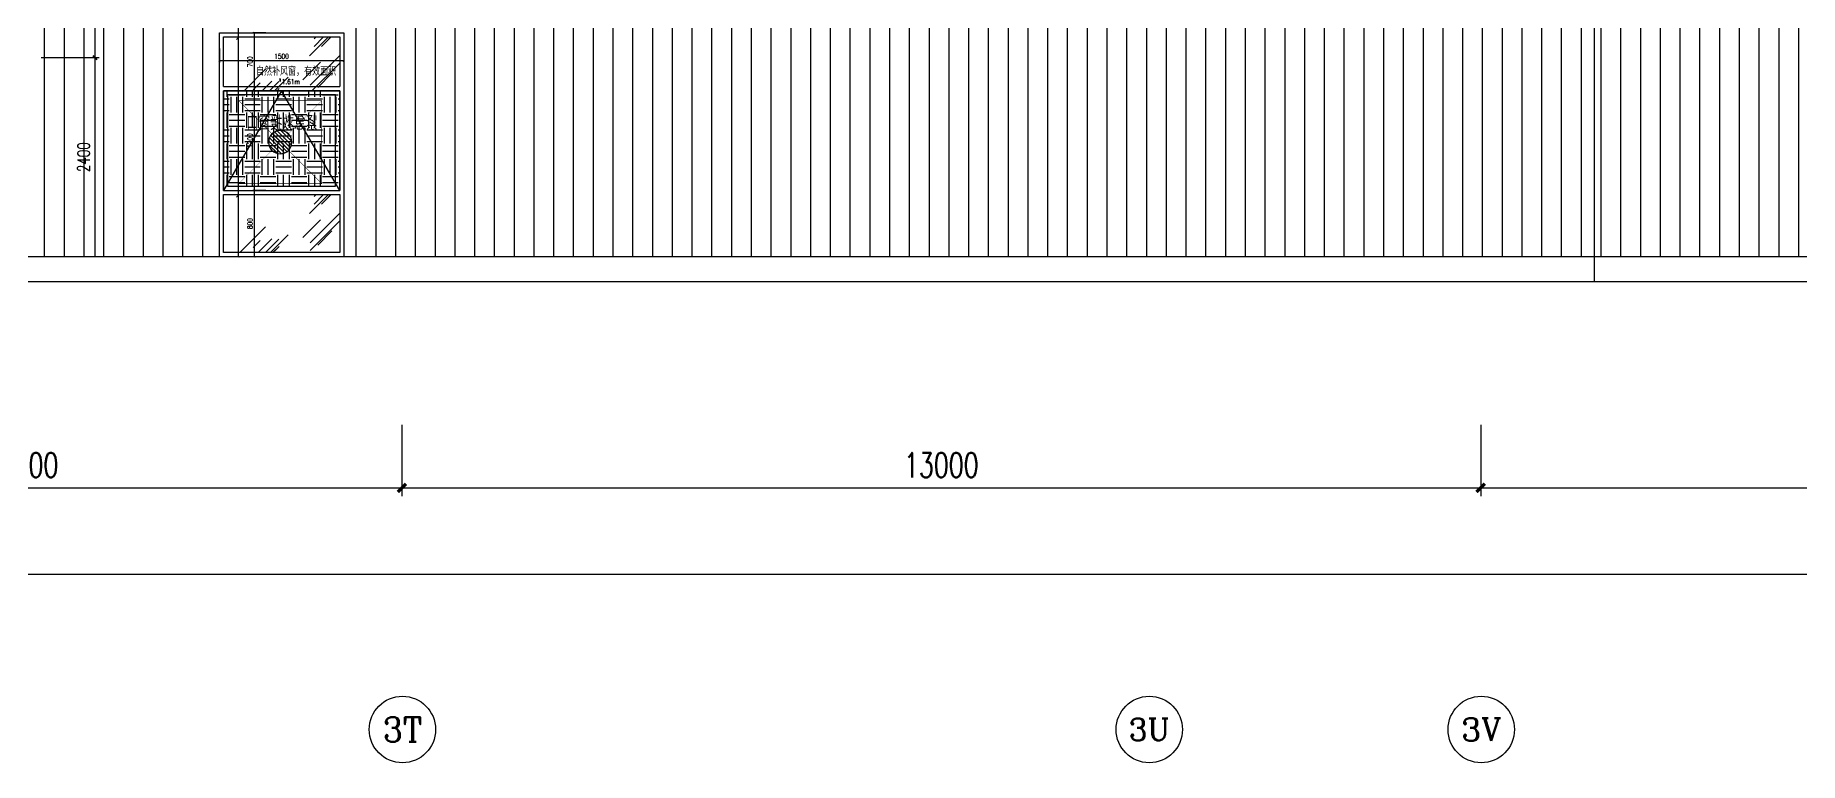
# Model space of a CAD drawing. Extents: x -2377130 to 293730, y -2 to 754590.
# Drawn here: x 132101 to 153364, y 511142 to 519906 of the extents above; entities that cross this region are included whole.
import ezdxf
from ezdxf.enums import TextEntityAlignment as Align

# ---------------------------------------------------------------- set-up
doc = ezdxf.new("R2010")
doc.units = 0
doc.header["$LTSCALE"] = 1000
doc.header["$MEASUREMENT"] = 0
for name, pattern in [('__DASH', [0.35, 0.25, -0.1]), ('DASH', [0.35, 0.25, -0.1]), ('DOTE', [2.42, 2, -0.2, 0.02, -0.2])]:
    doc.linetypes.add(name, pattern=pattern)
doc.layers.get('Defpoints').update_dxf_attribs({"color": 210})
for name, color, linetype in [('A-AXIS-D', 1, 'Continuous'), ('A-AXIS-DOTE', 14, 'DOTE'), ('A-AXIS-DP', 126, 'Continuous'), ('A-HATCH-2', 251, 'Continuous'), ('A-LIN-V', 9, 'Continuous'), ('A-WINDOW', 140, 'Continuous'), ('A-彩色打印层', 22, 'Continuous'), ('A-门窗表显示尺寸', 160, 'Continuous'), ('AS-WALL', 40, 'Continuous'), ('AXIS', 3, 'Continuous'), ('PUB_DIM', 3, 'Continuous'), ('PUB_TEXT', 7, 'Continuous'), ('SPACE', 7, 'Continuous'), ('SPACE_HATCH', 8, 'Continuous')]:
    doc.layers.add(name, color=color, linetype=linetype)
doc.layers.add('A-WALL-HATCH', color=8, linetype='Continuous', lineweight=13)
doc.styles.add('_TCH_AXIS', font='COMPLEX', dxfattribs={"bigfont": 'GBCBIG'})
doc.styles.add('_TCH_DIM_T3', font='SIMPLEX', dxfattribs={"width": 0.705882, "bigfont": 'GBCBIG'})
doc.styles.add('_TCH_SPACE', font='SIMPLEX', dxfattribs={"height": 5, "bigfont": 'GBCBIG'})
doc.styles.add('A-DIM_T3', font='SIMPLEX', dxfattribs={"width": 0.705882, "bigfont": 'GBCBIG'})
doc.styles.add('STYLE1', font='')
doc.styles.get('STYLE1').set_extended_font_data('SimSun')
doc.dimstyles.new('_TCH_ARCH&&100', dxfattribs={"dimtxt": 297.5, "dimasz": 100, "dimexe": 100, "dimexo": 100, "dimgap": 126.25, "dimtad": 1, "dimdec": 0, "dimzin": 0, "dimdsep": 46, "dimtxsty": '_TCH_DIM_T3', "dimblk": 'ARCHTICK', "dimcen": 0.09, "dimclrt": 7, "dimazin": 2, "dimtfac": 1, "dimtdec": 0, "dimtix": 1, "dimtmove": 2, "dimatfit": 3, "dimfxl": 0, "dimtolj": 1, "dimtzin": 0, "dimarcsym": 0})
doc.dimstyles.new('_TCH_ARCH&&20', dxfattribs={"dimtxt": 59.5, "dimasz": 20, "dimexe": 20, "dimexo": 20, "dimgap": 25.25, "dimtad": 1, "dimdec": 0, "dimzin": 0, "dimdsep": 46, "dimtxsty": '_TCH_DIM_T3', "dimblk": 'ARCHTICK', "dimcen": 0.09, "dimclrt": 7, "dimazin": 2, "dimtfac": 1, "dimtdec": 0, "dimtix": 1, "dimtmove": 2, "dimatfit": 3, "dimfxl": 0, "dimtolj": 1, "dimtzin": 0, "dimarcsym": 0})
doc.dimstyles.new('A-DIM&&20', dxfattribs={"dimtxt": 59.5, "dimasz": 20, "dimexe": 20, "dimexo": 20, "dimgap": 25.25, "dimtad": 1, "dimdec": 0, "dimzin": 0, "dimdsep": 46, "dimtxsty": 'A-DIM_T3', "dimblk": 'ARCHTICK', "dimcen": 0.09, "dimclrt": 7, "dimazin": 2, "dimtfac": 1, "dimtdec": 0, "dimtix": 1, "dimtmove": 2, "dimatfit": 3, "dimfxl": 0, "dimtolj": 1, "dimtzin": 0, "dimarcsym": 0})

# ---------------------------------------------------------------- blocks, each defined once
blk = doc.blocks.new('_ArchTick')
at = {"color": 0, "linetype": 'ByBlock', "const_width": 0.4}
blk.add_lwpolyline([(-0.5, -0.5), (0.5, 0.5)], dxfattribs=at)
blk = doc.blocks.new('*D1877')
at = {"layer": 'A-AXIS-D', "color": 0, "lineweight": -2}
for p, q in [((-17281, 515211), (-17281, 513313)), ((168419, 515211), (168419, 513313)), ((-17281, 513413), (168419, 513413))]:
    blk.add_line(p, q, dxfattribs=at)
at = {"layer": 'Defpoints', "color": 0}
for p in [(-17281, 515311), (168419, 515311), (168419, 513413)]:
    blk.add_point(p, dxfattribs=at)
at = {"layer": 'A-AXIS-D', "color": 0, "lineweight": -2, "xscale": 100, "yscale": 100, "zscale": 100, "rotation": 180}
blk.add_blockref('_ArchTick', (-17281, 513413), dxfattribs=at)
at = {"layer": 'A-AXIS-D', "color": 0, "lineweight": -2, "xscale": 100, "yscale": 100, "zscale": 100}
blk.add_blockref('_ArchTick', (168419, 513413), dxfattribs=at)
at = {"layer": 'A-AXIS-D', "color": 7, "insert": (75569, 513688), "char_height": 297.5, "attachment_point": 5, "style": '_TCH_DIM_T3'}
blk.add_mtext('\\A1;185700', dxfattribs=at)
blk = doc.blocks.new('*D1874')
at = {"layer": 'A-AXIS-D', "color": 0, "lineweight": -2}
for p, q in [((149519, 515211), (149519, 514353)), ((158519, 515211), (158519, 514353)), ((149519, 514453), (158519, 514453))]:
    blk.add_line(p, q, dxfattribs=at)
at = {"layer": 'Defpoints', "color": 0}
for p in [(149519, 515311), (158519, 515311), (158519, 514453)]:
    blk.add_point(p, dxfattribs=at)
at = {"layer": 'A-AXIS-D', "color": 0, "lineweight": -2, "xscale": 100, "yscale": 100, "zscale": 100, "rotation": 180}
blk.add_blockref('_ArchTick', (149519, 514453), dxfattribs=at)
at = {"layer": 'A-AXIS-D', "color": 0, "lineweight": -2, "xscale": 100, "yscale": 100, "zscale": 100}
blk.add_blockref('_ArchTick', (158519, 514453), dxfattribs=at)
at = {"layer": 'A-AXIS-D', "color": 7, "insert": (154019, 514728), "char_height": 297.5, "attachment_point": 5, "style": '_TCH_DIM_T3'}
blk.add_mtext('\\A1;9000', dxfattribs=at)
blk = doc.blocks.new('*D1873')
at = {"layer": 'A-AXIS-D', "color": 0, "lineweight": -2}
for p, q in [((136519, 515211), (136519, 514353)), ((149519, 515211), (149519, 514353)), ((136519, 514453), (149519, 514453))]:
    blk.add_line(p, q, dxfattribs=at)
at = {"layer": 'Defpoints', "color": 0}
for p in [(136519, 515311), (149519, 515311), (149519, 514453)]:
    blk.add_point(p, dxfattribs=at)
at = {"layer": 'A-AXIS-D', "color": 0, "lineweight": -2, "xscale": 100, "yscale": 100, "zscale": 100, "rotation": 180}
blk.add_blockref('_ArchTick', (136519, 514453), dxfattribs=at)
at = {"layer": 'A-AXIS-D', "color": 0, "lineweight": -2, "xscale": 100, "yscale": 100, "zscale": 100}
blk.add_blockref('_ArchTick', (149519, 514453), dxfattribs=at)
at = {"layer": 'A-AXIS-D', "color": 7, "insert": (143019, 514728), "char_height": 297.5, "attachment_point": 5, "style": '_TCH_DIM_T3'}
blk.add_mtext('\\A1;13000', dxfattribs=at)
blk = doc.blocks.new('*D1872')
at = {"layer": 'A-AXIS-D', "color": 0, "lineweight": -2}
for p, q in [((127519, 515211), (127519, 514353)), ((136519, 515211), (136519, 514353)), ((127519, 514453), (136519, 514453))]:
    blk.add_line(p, q, dxfattribs=at)
at = {"layer": 'Defpoints', "color": 0}
for p in [(127519, 515311), (136519, 515311), (136519, 514453)]:
    blk.add_point(p, dxfattribs=at)
at = {"layer": 'A-AXIS-D', "color": 0, "lineweight": -2, "xscale": 100, "yscale": 100, "zscale": 100, "rotation": 180}
blk.add_blockref('_ArchTick', (127519, 514453), dxfattribs=at)
at = {"layer": 'A-AXIS-D', "color": 0, "lineweight": -2, "xscale": 100, "yscale": 100, "zscale": 100}
blk.add_blockref('_ArchTick', (136519, 514453), dxfattribs=at)
at = {"layer": 'A-AXIS-D', "color": 7, "insert": (132019, 514728), "char_height": 297.5, "attachment_point": 5, "style": '_TCH_DIM_T3'}
blk.add_mtext('\\A1;9000', dxfattribs=at)
blk = doc.blocks.new('*D1497')
at = {"layer": 'A-门窗表显示尺寸', "color": 0, "lineweight": -2}
for p, q in [((134873, 525637), (134529, 525637)), ((134549, 517237), (134549, 525637)), ((134873, 517237), (134529, 517237))]:
    blk.add_line(p, q, dxfattribs=at)
at = {"layer": 'Defpoints', "color": 0}
for p in [(134549, 525637), (134893, 525637), (134893, 517237)]:
    blk.add_point(p, dxfattribs=at)
at = {"layer": 'A-门窗表显示尺寸', "color": 0, "lineweight": -2, "xscale": 20, "yscale": 20, "zscale": 20}
for p, rotation in [((134549, 525637), 90), ((134549, 517237), 270)]:
    blk.add_blockref('_ArchTick', p, dxfattribs=dict(at, rotation=rotation))
at = {"layer": 'A-门窗表显示尺寸', "color": 7, "insert": (134494, 521437), "char_height": 59.5, "attachment_point": 5, "rotation": 90, "style": '_TCH_DIM_T3'}
blk.add_mtext('\\A1;8400', dxfattribs=at)
blk = doc.blocks.new('*D630')
at = {"layer": 'Defpoints', "color": 0}
for p in [(-1653990, 542178), (-1652990, 542178), (-1652990, 542105)]:
    blk.add_point(p, dxfattribs=at)
at = {"layer": 'PUB_DIM', "color": 0, "lineweight": -2}
for p, q in [((-1653990, 542158), (-1653990, 542085)), ((-1653990, 542105), (-1652990, 542105)), ((-1652990, 542158), (-1652990, 542085))]:
    blk.add_line(p, q, dxfattribs=at)
at = {"layer": 'PUB_DIM', "color": 0, "lineweight": -2, "xscale": 20, "yscale": 20, "zscale": 20, "rotation": 180}
blk.add_blockref('_ArchTick', (-1653990, 542105), dxfattribs=at)
at = {"layer": 'PUB_DIM', "color": 0, "lineweight": -2, "xscale": 20, "yscale": 20, "zscale": 20}
blk.add_blockref('_ArchTick', (-1652990, 542105), dxfattribs=at)
at = {"layer": 'PUB_DIM', "color": 7, "insert": (-1653490, 542160), "char_height": 59.5, "attachment_point": 5, "style": '_TCH_DIM_T3'}
blk.add_mtext('\\A1;1000', dxfattribs=at)
blk = doc.blocks.new('*D631')
at = {"layer": 'Defpoints', "color": 0}
for p in [(-1653889, 542200), (-1653837, 542200), (-1653889, 541200)]:
    blk.add_point(p, dxfattribs=at)
at = {"layer": 'PUB_DIM', "color": 0, "lineweight": -2}
for p, q in [((-1653869, 542200), (-1653817, 542200)), ((-1653837, 541200), (-1653837, 542200)), ((-1653869, 541200), (-1653817, 541200))]:
    blk.add_line(p, q, dxfattribs=at)
at = {"layer": 'PUB_DIM', "color": 0, "lineweight": -2, "xscale": 20, "yscale": 20, "zscale": 20}
for p, rotation in [((-1653837, 542200), 90), ((-1653837, 541200), 270)]:
    blk.add_blockref('_ArchTick', p, dxfattribs=dict(at, rotation=rotation))
at = {"layer": 'PUB_DIM', "color": 7, "insert": (-1653892, 541700), "char_height": 59.5, "attachment_point": 5, "rotation": 90, "style": '_TCH_DIM_T3'}
blk.add_mtext('\\A1;1000', dxfattribs=at)
blk = doc.blocks.new('*D1499')
at = {"layer": 'A-门窗表显示尺寸', "color": 0, "lineweight": -2}
for p, q in [((134879, 519937), (134723, 519937)), ((134743, 519237), (134743, 519937)), ((134879, 519237), (134723, 519237))]:
    blk.add_line(p, q, dxfattribs=at)
at = {"layer": 'Defpoints', "color": 0}
for p in [(134743, 519937), (134899, 519937), (134899, 519237)]:
    blk.add_point(p, dxfattribs=at)
at = {"layer": 'A-门窗表显示尺寸', "color": 0, "lineweight": -2, "xscale": 20, "yscale": 20, "zscale": 20}
for p, rotation in [((134743, 519937), 90), ((134743, 519237), 270)]:
    blk.add_blockref('_ArchTick', p, dxfattribs=dict(at, rotation=rotation))
at = {"layer": 'A-门窗表显示尺寸', "color": 7, "insert": (134688, 519587), "char_height": 59.5, "attachment_point": 5, "rotation": 90, "style": 'A-DIM_T3'}
blk.add_mtext('\\A1;700', dxfattribs=at)
blk = doc.blocks.new('*D1500')
at = {"layer": 'A-门窗表显示尺寸', "color": 0, "lineweight": -2}
for p, q in [((134879, 519237), (134723, 519237)), ((134743, 518037), (134743, 519237)), ((134879, 518037), (134723, 518037))]:
    blk.add_line(p, q, dxfattribs=at)
at = {"layer": 'Defpoints', "color": 0}
for p in [(134743, 519237), (134899, 519237), (134899, 518037)]:
    blk.add_point(p, dxfattribs=at)
at = {"layer": 'A-门窗表显示尺寸', "color": 0, "lineweight": -2, "xscale": 20, "yscale": 20, "zscale": 20}
for p, rotation in [((134743, 519237), 90), ((134743, 518037), 270)]:
    blk.add_blockref('_ArchTick', p, dxfattribs=dict(at, rotation=rotation))
at = {"layer": 'A-门窗表显示尺寸', "color": 7, "insert": (134688, 518637), "char_height": 59.5, "attachment_point": 5, "rotation": 90, "style": 'A-DIM_T3'}
blk.add_mtext('\\A1;1200', dxfattribs=at)
blk = doc.blocks.new('*D1501')
at = {"layer": 'A-门窗表显示尺寸', "color": 0, "lineweight": -2}
for p, q in [((134879, 518037), (134723, 518037)), ((134743, 517237), (134743, 518037)), ((134879, 517237), (134723, 517237))]:
    blk.add_line(p, q, dxfattribs=at)
at = {"layer": 'Defpoints', "color": 0}
for p in [(134743, 518037), (134899, 518037), (134899, 517237)]:
    blk.add_point(p, dxfattribs=at)
at = {"layer": 'A-门窗表显示尺寸', "color": 0, "lineweight": -2, "xscale": 20, "yscale": 20, "zscale": 20}
for p, rotation in [((134743, 518037), 90), ((134743, 517237), 270)]:
    blk.add_blockref('_ArchTick', p, dxfattribs=dict(at, rotation=rotation))
at = {"layer": 'A-门窗表显示尺寸', "color": 7, "insert": (134688, 517637), "char_height": 59.5, "attachment_point": 5, "rotation": 90, "style": 'A-DIM_T3'}
blk.add_mtext('\\A1;800', dxfattribs=at)
blk = doc.blocks.new('*D1502')
at = {"layer": 'A-门窗表显示尺寸', "color": 0, "lineweight": -2}
for p, q in [((134319, 519747), (134319, 519578)), ((135819, 519747), (135819, 519578)), ((135819, 519598), (134319, 519598))]:
    blk.add_line(p, q, dxfattribs=at)
at = {"layer": 'Defpoints', "color": 0}
for p in [(134319, 519767), (135819, 519767), (134319, 519598)]:
    blk.add_point(p, dxfattribs=at)
at = {"layer": 'A-门窗表显示尺寸', "color": 0, "lineweight": -2, "xscale": 20, "yscale": 20, "zscale": 20, "rotation": 180}
blk.add_blockref('_ArchTick', (134319, 519598), dxfattribs=at)
at = {"layer": 'A-门窗表显示尺寸', "color": 0, "lineweight": -2, "xscale": 20, "yscale": 20, "zscale": 20}
blk.add_blockref('_ArchTick', (135819, 519598), dxfattribs=at)
at = {"layer": 'A-门窗表显示尺寸', "color": 7, "insert": (135069, 519653), "char_height": 59.5, "attachment_point": 5, "style": 'A-DIM_T3'}
blk.add_mtext('\\A1;1500', dxfattribs=at)
blk = doc.blocks.new('w42432')
at = {"layer": 'A-彩色打印层'}
h = blk.add_hatch(dxfattribs=at)
h.set_pattern_fill('ANSI31', color=8, scale=20)
h.set_pattern_definition([(45, (-3066307.735, -1060647.207), (-22.4506403, 22.4506403), [])])
edge = h.paths.add_edge_path()
edge.add_arc((-1653490, 541699.6), 140.7, 0, 360)
at = {"layer": 'A-彩色打印层', "color": 8, "linetype": 'DASH', "const_width": 5, "elevation": 0}
blk.add_lwpolyline([(-1653990, 542199.6), (-1652990, 542199.6), (-1652990, 541199.6), (-1653990, 541199.6)], close=True, dxfattribs=at)
for points in [[(-1653990, 542199.6), (-1652990, 541199.6)], [(-1652990, 542199.6), (-1653990, 541199.6)]]:
    blk.add_lwpolyline(points, dxfattribs=at)
at = {"layer": 'A-彩色打印层', "color": 8, "ltscale": 0.5}
blk.add_circle((-1653490, 541699.6, 0), 140.7, dxfattribs=at)
at = {"layer": 'AXIS', "color": 8, "linetype": 'Continuous', "style": 'STYLE1', "width": 0.7}
blk.add_text('紧急救援窗口', height=150, dxfattribs=at).set_placement((-1653941.7, 541862.6, 0))
at = {"layer": 'PUB_DIM', "color": 8}
for p1, p2, distance, picture, middle in [((-1653990, 542178.3), (-1652990, 542178.3), -73.3, '*D630', (-1653490, 542160)), ((-1653888.8, 541199.6), (-1653888.8, 542199.6), -51.4, '*D631', (-1653892.4, 541699.6))]:
    dim = blk.add_aligned_dim(p1=p1, p2=p2, distance=distance, dimstyle='_TCH_ARCH&&20', dxfattribs=at)
    dim.commit()
    dim.dimension.update_dxf_attribs({"geometry": picture, "text_midpoint": middle})

msp = doc.modelspace()

# ---------------------------------------------------------------- hatches: boundary and pattern name
at = {"layer": 'A-WALL-HATCH'}
h = msp.add_hatch(dxfattribs=at)
h.set_pattern_fill('玻璃2', color=8, scale=100, angle=180)
h.set_pattern_definition([(45, (3085130.2, -5340), (0, 1527.35065), [600, -360, 600, -360, 240, -523.28157]), (45, (3085100.2, -5310), (0, 1527.35065), [480, -600, 360, -360, 420, -463.28157]), (45, (3085100.2, -5220), (0, 1527.35065), [360, -720, 240, -360, 540, -463.28157]), (45, (3085190.2, -5310), (0, 1527.35065), [360, -720, 300, -1303.2815]), (45, (3085280.2, -5220), (0, 1527.35065), [180, -900, 120, -1483.2815]), (45, (3085130.2, -5070), (0, 1527.35065), [120, -900, 120, -480, 300, -763.28157]), (45, (3085670.2, -5160), (0, 1527.35065), [600, -900, 720, -475.28157]), (45, (3085670.2, -5250), (0, 1527.35065), [840, -600, 900, -355.28157]), (45, (3085820.2, -5130), (0, -1697.05627), [600, -840, 480, -763.28157]), (45, (3085730.2, -4950), (0, 1527.35065), [300, -1200, 360, -823.28157]), (45, (3085910.2, -5040), (0, 1527.35065), [240, -1200, 240, -1003.2815])])
h.paths.add_polyline_path([(135769.3, 519237.5), (134369.3, 519237.5), (134369.3, 519887.5), (135769.3, 519887.5)])
h = msp.add_hatch(dxfattribs=at)
h.set_pattern_fill('玻璃2', color=8, scale=100, angle=180)
h.set_pattern_definition([(45, (3085130.2, -7240), (0, 1527.35065), [600, -360, 600, -360, 240, -523.28157]), (45, (3085100.2, -7210), (0, 1527.35065), [480, -600, 360, -360, 420, -463.28157]), (45, (3085100.2, -7120), (0, 1527.35065), [360, -720, 240, -360, 540, -463.28157]), (45, (3085190.2, -7210), (0, 1527.35065), [360, -720, 300, -1303.2815]), (45, (3085280.2, -7120), (0, 1527.35065), [180, -900, 120, -1483.2815]), (45, (3085130.2, -6970), (0, 1527.35065), [120, -900, 120, -480, 300, -763.28157]), (45, (3085670.2, -7060), (0, 1527.35065), [600, -900, 720, -475.28157]), (45, (3085670.2, -7150), (0, 1527.35065), [840, -600, 900, -355.28157]), (45, (3085820.2, -7030), (0, -1697.05627), [600, -840, 480, -763.28157]), (45, (3085730.2, -6850), (0, 1527.35065), [300, -1200, 360, -823.28157]), (45, (3085910.2, -6940), (0, 1527.35065), [240, -1200, 240, -1003.2815])])
h.paths.add_polyline_path([(135769.3, 517287.5), (134369.3, 517287.5), (134369.3, 517987.5), (135769.3, 517987.5)])
at = {"layer": 'SPACE_HATCH'}
h = msp.add_hatch(dxfattribs=at)
h.set_pattern_fill('土壤', color=8, scale=50, style=0)
h.set_pattern_definition([(0, (0, 0), (187.5, 187.5), [187.5, -187.5]), (0, (0, 70.31), (187.5, 187.5), [187.5, -187.5]), (0, (0, 140.62), (187.5, 187.5), [187.5, -187.5]), (90, (23.44, 164.06), (-187.5, 187.5), [187.5, -187.5]), (90, (93.75, 164.06), (-187.5, 187.5), [187.5, -187.5]), (90, (164.06, 164.06), (-187.5, 187.5), [187.5, -187.5])])
h.paths.add_polyline_path([(134369.3, 518087.5), (135769.3, 518087.5), (135769.3, 519237.5), (134369.3, 519237.5)])

# ---------------------------------------------------------------- linework, layer by layer
at = {"layer": 'A-AXIS-D', "color": 8}
for centre in [(136525.6, 511541.7), (145525.6, 511541.7), (149525.6, 511541.7)]:
    msp.add_circle(centre, 400, dxfattribs=at)
at = {"layer": 'A-AXIS-DOTE', "color": 8, "linetype": '__DASH', "ltscale": 2}
msp.add_line((176167.5, 517237.5), (-23524.5, 517237.5), dxfattribs=at)
at = {"layer": 'A-AXIS-DP', "color": 8}
for p, q in [((132820.7, 519637.5), (132820.7, 527787.5)), ((132170, 519637.5), (132870.7, 519637.5)), ((132170, 519637.5), (132870.7, 519637.5)), ((132820.7, 517237.5), (132820.7, 519637.5))]:
    msp.add_line(p, q, dxfattribs=at)
at = {"layer": 'A-HATCH-2', "color": 8, "linetype": 'Continuous'}
for p, q in [((132213.7, 517237.5), (132213.7, 535687.5)), ((132451.8, 517237.5), (132451.8, 535687.5)), ((132689.9, 517237.5), (132689.9, 535687.5)), ((132928, 517237.5), (132928, 535687.5)), ((133166.2, 517237.5), (133166.2, 535687.5)), ((133404.3, 517237.5), (133404.3, 535687.5)), ((133642.4, 517237.5), (133642.4, 535687.5)), ((133880.5, 517237.5), (133880.5, 535687.5)), ((134118.7, 517237.5), (134118.7, 535687.5)), ((135969.4, 517237.5), (135969.4, 535687.5)), ((136207.5, 517237.5), (136207.5, 535687.5)), ((136445.6, 517237.5), (136445.6, 535687.5)), ((136683.8, 517237.5), (136683.8, 535687.5)), ((136921.9, 517237.5), (136921.9, 535687.5)), ((137160, 517237.5), (137160, 535687.5)), ((137398.1, 517237.5), (137398.1, 535687.5)), ((137636.2, 517237.5), (137636.2, 535687.5)), ((137874.4, 517237.5), (137874.4, 535687.5)), ((138112.5, 517237.5), (138112.5, 535687.5)), ((138350.6, 517237.5), (138350.6, 535687.5)), ((138588.8, 517237.5), (138588.8, 535687.5)), ((138826.9, 517237.5), (138826.9, 535687.5)), ((139065, 517237.5), (139065, 535687.5)), ((139303.1, 517237.5), (139303.1, 535687.5)), ((139541.2, 517237.5), (139541.2, 535687.5)), ((139779.4, 517237.5), (139779.4, 535687.5)), ((140017.5, 517237.5), (140017.5, 535687.5)), ((140255.6, 517237.5), (140255.6, 535687.5)), ((140493.8, 517237.5), (140493.8, 535687.5)), ((140731.9, 517237.5), (140731.9, 535687.5)), ((140970, 517237.5), (140970, 535687.5)), ((141208.1, 517237.5), (141208.1, 535687.5)), ((141446.2, 517237.5), (141446.2, 535687.5)), ((141684.4, 517237.5), (141684.4, 535687.5)), ((141922.5, 517237.5), (141922.5, 535687.5)), ((142160.6, 517237.5), (142160.6, 535687.5)), ((142398.8, 517237.5), (142398.8, 535687.5)), ((142636.9, 517237.5), (142636.9, 535687.5)), ((142875, 517237.5), (142875, 535687.5)), ((143113.1, 517237.5), (143113.1, 535687.5)), ((143351.2, 517237.5), (143351.2, 535687.5)), ((143589.4, 517237.5), (143589.4, 535687.5)), ((143827.5, 517237.5), (143827.5, 535687.5)), ((144065.6, 517237.5), (144065.6, 535687.5)), ((144303.8, 517237.5), (144303.8, 535687.5)), ((144541.9, 517237.5), (144541.9, 535687.5)), ((144780, 517237.5), (144780, 535687.5)), ((145018.1, 517237.5), (145018.1, 535687.5)), ((145256.2, 517237.5), (145256.2, 535687.5)), ((145494.4, 517237.5), (145494.4, 535687.5)), ((145732.5, 517237.5), (145732.5, 535687.5)), ((145970.6, 517237.5), (145970.6, 535687.5)), ((146208.8, 517237.5), (146208.8, 535687.5)), ((146446.9, 517237.5), (146446.9, 535687.5)), ((146685, 517237.5), (146685, 535687.5)), ((146923.1, 517237.5), (146923.1, 535687.5)), ((147161.2, 517237.5), (147161.2, 535687.5)), ((147399.4, 517237.5), (147399.4, 535687.5)), ((147637.5, 517237.5), (147637.5, 535687.5)), ((147875.6, 517237.5), (147875.6, 535687.5)), ((148113.8, 517237.5), (148113.8, 535687.5)), ((148351.9, 517237.5), (148351.9, 535687.5)), ((148590, 517237.5), (148590, 535687.5)), ((148828.1, 517237.5), (148828.1, 535687.5)), ((149066.2, 517237.5), (149066.2, 535687.5)), ((149304.4, 517237.5), (149304.4, 535687.5)), ((149542.5, 517237.5), (149542.5, 535687.5)), ((149780.6, 517237.5), (149780.6, 535687.5)), ((150018.8, 517237.5), (150018.8, 535687.5)), ((150256.9, 517237.5), (150256.9, 535687.5)), ((150495, 517237.5), (150495, 535687.5)), ((150733.1, 517237.5), (150733.1, 535687.5)), ((150971.2, 517237.5), (150971.2, 535687.5)), ((151209.4, 517237.5), (151209.4, 535687.5)), ((151447.5, 517237.5), (151447.5, 535687.5)), ((151685.6, 517237.5), (151685.6, 535687.5)), ((151923.8, 517237.5), (151923.8, 535687.5)), ((152161.9, 517237.5), (152161.9, 535687.5)), ((152400, 517237.5), (152400, 535687.5)), ((152638.1, 517237.5), (152638.1, 535687.5)), ((152876.2, 517237.5), (152876.2, 535687.5)), ((153114.4, 517237.5), (153114.4, 535687.5)), ((153352.5, 517237.5), (153352.5, 535687.5))]:
    msp.add_line(p, q, dxfattribs=at)
at = {"layer": 'A-LIN-V', "color": 8}
for p, q in [((150886.4, 535737.5), (150886.4, 516937.5)), ((168419.3, 517237.5), (-17280.7, 517237.5))]:
    msp.add_line(p, q, dxfattribs=at)
at = {"layer": 'A-WINDOW', "color": 8}
for p, q in [((134369.3, 519287.5), (135769.3, 519287.5)), ((134369.3, 519237.5), (135769.3, 519237.5)), ((134369.3, 518037.5), (135769.3, 518037.5)), ((134369.3, 517987.5), (135769.3, 517987.5))]:
    msp.add_line(p, q, dxfattribs=at)
for points in [[(135819.3, 517237.5), (134319.3, 517237.5), (134319.3, 519937.5), (135819.3, 519937.5)], [(135769.3, 519237.5), (134369.3, 519237.5), (134369.3, 518037.5), (135769.3, 518037.5)], [(135719.3, 519187.5), (134419.3, 519187.5), (134419.3, 518087.5), (135719.3, 518087.5)]]:
    msp.add_lwpolyline(points, close=True, dxfattribs=at)
for points in [[(134369.3, 519287.5), (134369.3, 519887.5), (135769.3, 519887.5), (135769.3, 519287.5)], [(134369.3, 518037.5), (134369.3, 519237.5)], [(135769.3, 518037.5), (135069.3, 519237.5), (134369.3, 518037.5)], [(135769.3, 519237.5), (135769.3, 518037.5)], [(135769.3, 517987.5), (135769.3, 517287.5), (134369.3, 517287.5), (134369.3, 517987.5)]]:
    msp.add_lwpolyline(points, dxfattribs=at)
at = {"layer": 'AS-WALL', "color": 8}
msp.add_line((176167.5, 516937.5), (-23524.5, 516937.5), dxfattribs=at)

# ---------------------------------------------------------------- block references
at = {"layer": 'A-AXIS-DP', "color": 8, "xscale": 50, "yscale": 50, "zscale": 50}
for rotation in [90, 270]:
    msp.add_blockref('_ArchTick', (132820.7, 519637.5), dxfattribs=dict(at, rotation=rotation))
at = {"layer": 'A-WALL-HATCH', "color": 8, "xscale": -1}
msp.add_blockref('w42432', (-1518437.4, -23080.9, 0), dxfattribs=at)

# ---------------------------------------------------------------- texts
at = {"layer": 'A-AXIS-DP', "color": 8, "insert": (132683.2, 518437.5), "char_height": 148.75, "attachment_point": 5, "rotation": 90, "style": '_TCH_DIM_T3'}
msp.add_mtext('\\A1;2400', dxfattribs=at)
at = {"layer": 'PUB_TEXT', "color": 8, "style": '_TCH_AXIS'}
for s, height, p, p2 in [('3T', 294.28, (136287.4, 511394.6), (136763.8, 511394.6)), ('3U', 265.5, (145279.1, 511409), (145772.1, 511409)), ('3V', 276.42, (149282.1, 511403.5), (149769.1, 511403.5))]:
    msp.add_text(s, height=height, dxfattribs=at).set_placement(p, p2, align=Align.FIT)
at = {"layer": 'SPACE', "color": 8, "style": '_TCH_SPACE'}
msp.add_text('自然补风窗，有效面积', height=96.45, dxfattribs=at).set_placement((134761.5, 519420))
at = {"layer": 'SPACE', "color": 8, "style": '_TCH_SPACE', "width": 0.705882}
for s, height, p in [('2', 29.8, (135040.2, 519352.6)), ('1.61m', 59.5, (135070.2, 519317.6))]:
    msp.add_text(s, height=height, dxfattribs=at).set_placement(p)

# ---------------------------------------------------------------- dimensions: what is measured, and where the dimension line sits
at = {"layer": 'A-AXIS-D', "color": 8}
for base, p1, p2, picture, middle in [((168419.3, 513413.4), (-17280.7, 515311.4), (168419.3, 515311.4), '*D1877', (75569.3, 513688.4)), ((136519.3, 514453.4), (127519.3, 515311.4), (136519.3, 515311.4), '*D1872', (132019.3, 514728.4)), ((149519.3, 514453.4), (136519.3, 515311.4), (149519.3, 515311.4), '*D1873', (143019.3, 514728.4)), ((158519.3, 514453.4), (149519.3, 515311.4), (158519.3, 515311.4), '*D1874', (154019.3, 514728.4))]:
    dim = msp.add_linear_dim(base=base, p1=p1, p2=p2, angle=0, dimstyle='_TCH_ARCH&&100', override={"dimgap": 0}, dxfattribs=at)
    dim.commit()
    dim.dimension.update_dxf_attribs({"geometry": picture, "text_midpoint": middle, "dimtype": 161})
at = {"layer": 'A-门窗表显示尺寸', "color": 8}
for p1, p2, distance, dimstyle, picture, middle in [((134893.3, 517237.5), (134893.3, 525637.5), 344.3, '_TCH_ARCH&&20', '*D1497', (134493.9, 521437.5)), ((134899.3, 519237.5), (134899.3, 519937.5), 156.1, 'A-DIM&&20', '*D1499', (134688.3, 519587.5)), ((135819.3, 519767.5), (134319.3, 519767.5), 169.5, 'A-DIM&&20', '*D1502', (135069.3, 519653)), ((134899.3, 518037.5), (134899.3, 519237.5), 156.1, 'A-DIM&&20', '*D1500', (134688.3, 518637.5)), ((134899.3, 517237.5), (134899.3, 518037.5), 156.1, 'A-DIM&&20', '*D1501', (134688.3, 517637.5))]:
    dim = msp.add_aligned_dim(p1=p1, p2=p2, distance=distance, dimstyle=dimstyle, dxfattribs=at)
    dim.commit()
    dim.dimension.update_dxf_attribs({"geometry": picture, "text_midpoint": middle})

doc.saveas('drawing.dxf')
